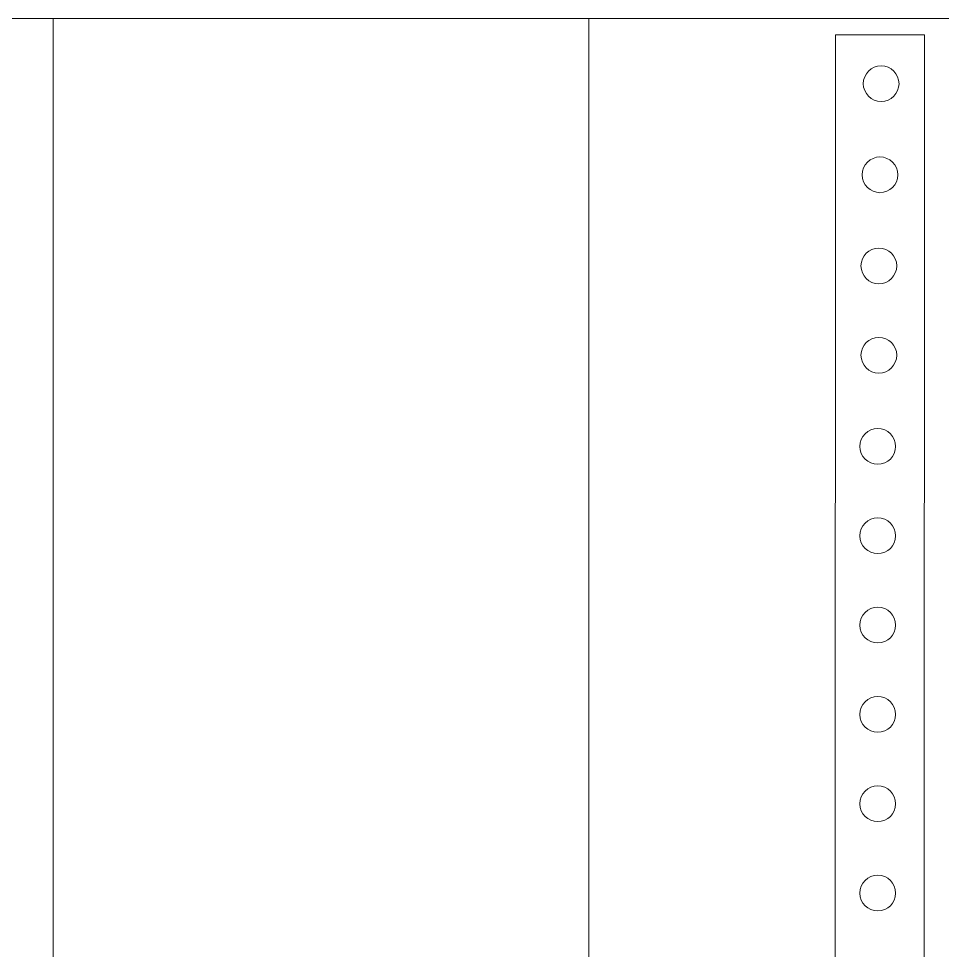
# Model space of a CAD drawing. Header units: millimetres. Extents: x 1880 to 4113, y 771 to 2990.
# Drawn here: x 3313.7 to 3520.6, y 2416.1 to 2624.7 of the extents above; entities that cross this region are included whole.
import ezdxf

# ---------------------------------------------------------------- set-up
doc = ezdxf.new("R2010")
doc.units = ezdxf.units.MM
doc.layers.add('002-PI-Kabelska kanalica', color=150, linetype='Continuous')
doc.layers.add('004-PI-DIN Šina', color=3, linetype='Continuous')

msp = doc.modelspace()

# ---------------------------------------------------------------- linework, layer by layer
at = {"layer": '002-PI-Kabelska kanalica', "color": 0, "linetype": 'ByBlock', "lineweight": 0}
for p, q in [((2113.2, 2624.72), (3884.2, 2624.72)), ((3321.45, 2624.72), (3441.45, 2624.72)), ((3321.45, 2624.72), (3321.45, 1193.72)), ((3441.45, 2624.72), (3441.45, 1193.72))]:
    msp.add_line(p, q, dxfattribs=at)
at = {"layer": '004-PI-DIN Šina', "color": 0, "linetype": 'ByBlock', "lineweight": 0}
for p, q in [((3496.64, 2621.13), (3496.13, 1193.72)), ((3496.64, 2621.13), (3516.64, 2621.13)), ((3516.13, 1193.72), (3516.64, 2621.13))]:
    msp.add_line(p, q, dxfattribs=at)
at = {"layer": '004-PI-DIN Šina', "color": 0, "linetype": 'ByBlock', "lineweight": 0, "ltscale": 0.01}
for centre in [(3506.9, 2610.16), (3506.9, 2610.16), (3506.64, 2589.76), (3506.64, 2589.76), (3506.64, 2589.76), (3506.38, 2569.36), (3506.38, 2549.36), (3506.13, 2528.96), (3506.13, 2508.96), (3506.13, 2488.96), (3506.13, 2468.96), (3506.13, 2448.96), (3506.13, 2428.96)]:
    msp.add_circle(centre, 4, dxfattribs=at)

doc.saveas('drawing.dxf')
